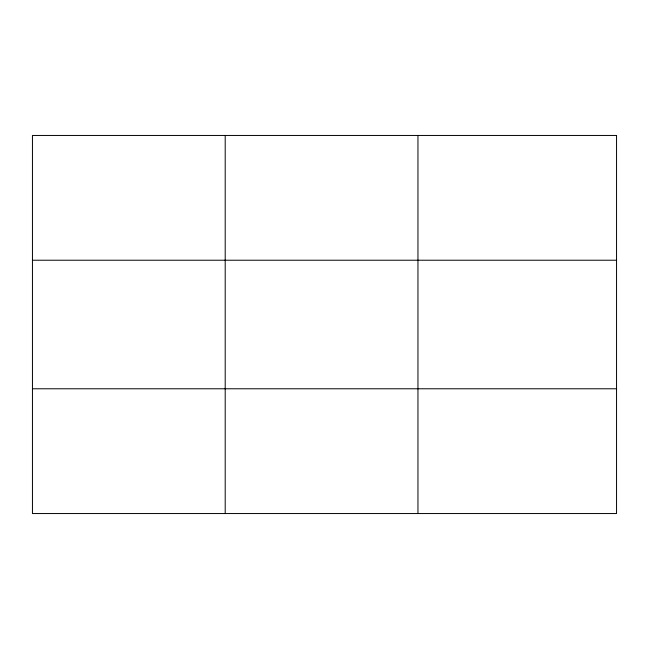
<?xml version="1.0" encoding="UTF-8"?>
<svg xmlns="http://www.w3.org/2000/svg" width="649" height="649" viewBox="0 0 649 649"><rect width="100%" height="100%" fill="white"/><g stroke="black" fill="none" stroke-linecap="round" stroke-linejoin="round"><path stroke-width="0.97" d="M225.203 135.454L225.203 513.546M417.956 135.454L417.956 513.546M32.45 260.225L616.55 260.225M32.45 388.775L616.55 388.775M616.55 135.454L32.45 135.454L32.45 513.546L616.55 513.546L616.55 135.454"/></g></svg>
